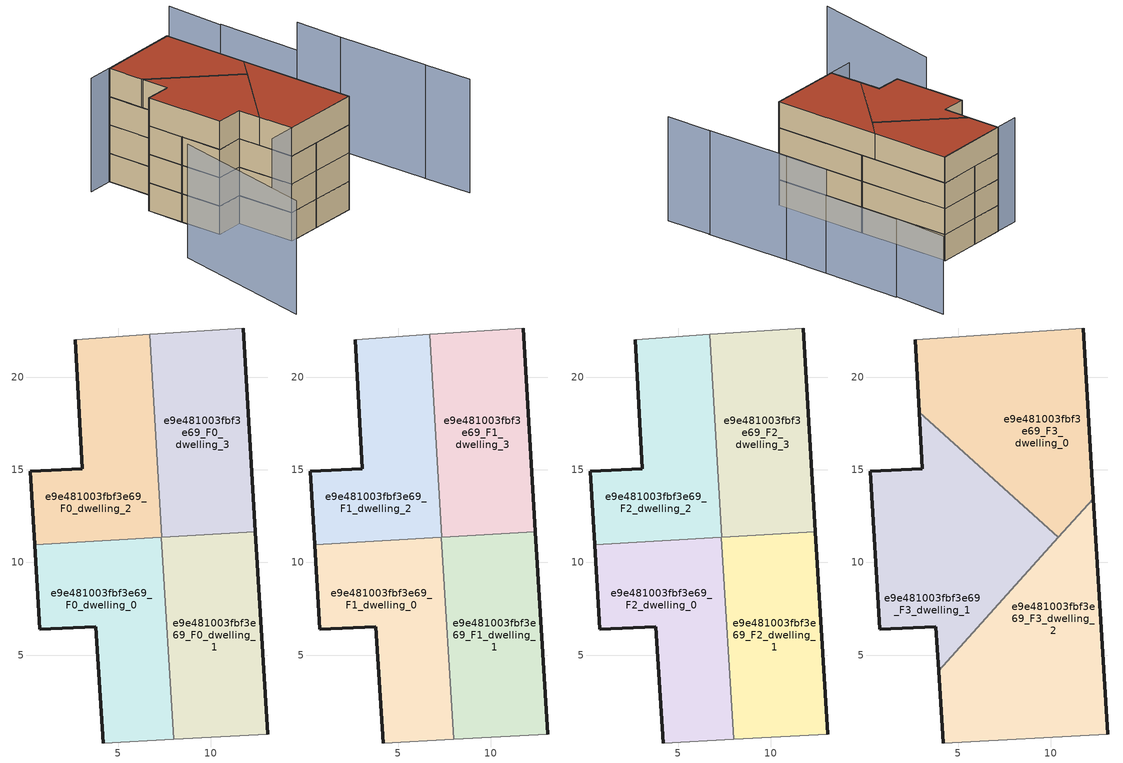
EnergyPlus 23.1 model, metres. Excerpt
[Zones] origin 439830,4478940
e9e481003fbf3e69_F0_dwelling_0
 floor ground (EU_floor_Construction): 7.99,0.46 7.34,11.36 0.5,10.95 0.77,6.38 3.79,6.52 4.19,0.25 z0
 wall outside (EU_wall_Construction): 4.19,0.25 3.79,6.52 0.77,6.38 0.5,10.95 z0:3
 wall to e9e481003fbf3e69_F0_dwelling_1 (EU_wall_Construction): 7.34,11.36 7.99,0.46 z0:3
 wall adiabatic (EU_wall_Construction): 7.99,0.46 4.19,0.25 z0:3
 wall to e9e481003fbf3e69_F0_dwelling_2 (EU_wall_Construction): 0.5,10.95 7.34,11.36 z0:3
e9e481003fbf3e69_F0_dwelling_1
 floor ground (EU_floor_Construction): 13.07,0.73 12.41,11.66 7.34,11.36 7.99,0.46 z0
 wall outside (EU_wall_Construction): 12.41,11.66 13.07,0.73 z0:3
 wall adiabatic (EU_wall_Construction): 13.07,0.73 7.99,0.46 z0:3
 wall to e9e481003fbf3e69_F0_dwelling_3 (EU_wall_Construction): 7.37,11.36 12.41,11.66 z0:3
 wall to e9e481003fbf3e69_F0_dwelling_2 (EU_wall_Construction): 7.34,11.36 7.37,11.36 z0:3
e9e481003fbf3e69_F0_dwelling_2
 floor ground (EU_floor_Construction): 7.37,11.36 6.71,22.32 2.69,22.04 3.07,15.08 0.26,14.93 0.5,10.95 z0
 wall outside (EU_wall_Construction): 0.5,10.95 0.26,14.93 3.07,15.08 2.69,22.04 z0:3
 wall to e9e481003fbf3e69_F0_dwelling_3 (EU_wall_Construction): 6.71,22.32 7.37,11.36 z0:3
 wall adiabatic (EU_wall_Construction): 2.69,22.04 6.71,22.32 z0:3
e9e481003fbf3e69_F0_dwelling_3
 floor ground (EU_floor_Construction): 12.41,11.66 11.75,22.67 6.71,22.32 7.37,11.36 z0
 wall outside (EU_wall_Construction): 11.75,22.67 12.41,11.66 z0:3
 wall adiabatic (EU_wall_Construction): 6.71,22.32 11.75,22.67 z0:3
e9e481003fbf3e69_F1_dwelling_0
 floor to e9e481003fbf3e69_F0_dwelling_0 (EU_floor_Construction): 7.99,0.46 7.34,11.36 0.5,10.95 0.77,6.38 3.79,6.52 4.19,0.25 z3
 wall outside (EU_wall_Construction): 4.19,0.25 3.79,6.52 0.77,6.38 0.5,10.95 z3:6
 wall to e9e481003fbf3e69_F1_dwelling_1 (EU_wall_Construction): 7.34,11.36 7.99,0.46 z3:6
 wall adiabatic (EU_wall_Construction): 7.99,0.46 4.19,0.25 z3:6
 wall to e9e481003fbf3e69_F1_dwelling_2 (EU_wall_Construction): 0.5,10.95 7.34,11.36 z3:6
e9e481003fbf3e69_F1_dwelling_1
 floor to e9e481003fbf3e69_F0_dwelling_1 (EU_floor_Construction): 13.07,0.73 12.41,11.66 7.34,11.36 7.99,0.46 z3
 wall outside (EU_wall_Construction): 12.41,11.66 13.07,0.73 z3:6
 wall adiabatic (EU_wall_Construction): 13.07,0.73 7.99,0.46 z3:6
 wall to e9e481003fbf3e69_F1_dwelling_3 (EU_wall_Construction): 7.37,11.36 12.41,11.66 z3:6
 wall to e9e481003fbf3e69_F1_dwelling_2 (EU_wall_Construction): 7.34,11.36 7.37,11.36 z3:6
e9e481003fbf3e69_F1_dwelling_2
 floor to e9e481003fbf3e69_F0_dwelling_2 (EU_floor_Construction): 7.37,11.36 6.71,22.32 2.69,22.04 3.07,15.08 0.26,14.93 0.5,10.95 z3
 wall outside (EU_wall_Construction): 0.5,10.95 0.26,14.93 3.07,15.08 2.69,22.04 z3:6
 wall to e9e481003fbf3e69_F1_dwelling_3 (EU_wall_Construction): 6.71,22.32 7.37,11.36 z3:6
 wall adiabatic (EU_wall_Construction): 2.69,22.04 6.71,22.32 z3:6
e9e481003fbf3e69_F1_dwelling_3
 floor to e9e481003fbf3e69_F0_dwelling_3 (EU_floor_Construction): 12.41,11.66 11.75,22.67 6.71,22.32 7.37,11.36 z3
 wall outside (EU_wall_Construction): 11.75,22.67 12.41,11.66 z3:6
 wall adiabatic (EU_wall_Construction): 6.71,22.32 11.75,22.67 z3:6
e9e481003fbf3e69_F2_dwelling_0
 floor to e9e481003fbf3e69_F1_dwelling_0 (EU_floor_Construction): 7.99,0.46 7.34,11.36 0.5,10.95 0.77,6.38 3.79,6.52 4.19,0.25 z6
 wall outside (EU_wall_Construction): 4.19,0.25 3.79,6.52 0.77,6.38 0.5,10.95 z6:9
 wall to e9e481003fbf3e69_F2_dwelling_1 (EU_wall_Construction): 7.34,11.36 7.99,0.46 z6:9
 wall adiabatic (EU_wall_Construction): 7.99,0.46 4.19,0.25 z6:9
 wall to e9e481003fbf3e69_F2_dwelling_2 (EU_wall_Construction): 0.5,10.95 7.34,11.36 z6:9
e9e481003fbf3e69_F2_dwelling_1
 floor to e9e481003fbf3e69_F1_dwelling_1 (EU_floor_Construction): 13.07,0.73 12.41,11.66 7.34,11.36 7.99,0.46 z6
 wall outside (EU_wall_Construction): 12.41,11.66 13.07,0.73 z6:9
 wall adiabatic (EU_wall_Construction): 13.07,0.73 7.99,0.46 z6:9
 wall to e9e481003fbf3e69_F2_dwelling_3 (EU_wall_Construction): 7.37,11.36 12.41,11.66 z6:9
 wall to e9e481003fbf3e69_F2_dwelling_2 (EU_wall_Construction): 7.34,11.36 7.37,11.36 z6:9
 ceiling adiabatic (EU_roof_Construction): 12.41,11.66 13.07,0.73 7.99,0.46 7.53,8.14 10.6,11.55 z9; 10.6,11.55 10.42,11.35 10.22,11.53 z9
e9e481003fbf3e69_F2_dwelling_2
 floor to e9e481003fbf3e69_F1_dwelling_2 (EU_floor_Construction): 7.37,11.36 6.71,22.32 2.69,22.04 3.07,15.08 0.26,14.93 0.5,10.95 z6
 wall outside (EU_wall_Construction): 0.5,10.95 0.26,14.93 3.07,15.08 2.69,22.04 z6:9
 wall to e9e481003fbf3e69_F2_dwelling_3 (EU_wall_Construction): 6.71,22.32 7.37,11.36 z6:9
 wall adiabatic (EU_wall_Construction): 2.69,22.04 6.71,22.32 z6:9
e9e481003fbf3e69_F2_dwelling_3
 floor to e9e481003fbf3e69_F1_dwelling_3 (EU_floor_Construction): 12.41,11.66 11.75,22.67 6.71,22.32 7.37,11.36 z6
 wall outside (EU_wall_Construction): 11.75,22.67 12.41,11.66 z6:9
 wall adiabatic (EU_wall_Construction): 6.71,22.32 11.75,22.67 z6:9
 ceiling adiabatic (EU_roof_Construction): 12.31,13.45 12.41,11.66 10.6,11.55 z9
e9e481003fbf3e69_F3_dwelling_0
 floor to e9e481003fbf3e69_F2_dwelling_3 (EU_floor_Construction): 10.6,11.55 12.31,13.45 11.75,22.67 6.71,22.32 7.19,14.25 10.22,11.53 z9
 floor adiabatic (EU_floor_Construction): 10.42,11.35 10.6,11.55 10.22,11.53 z9
 floor to e9e481003fbf3e69_F2_dwelling_2 (EU_floor_Construction): 7.19,14.25 6.71,22.32 2.69,22.04 2.91,18.11 z9
 wall outside (EU_wall_Construction): 11.75,22.67 12.31,13.45 / 2.91,18.11 2.69,22.04 z9:12
 wall to e9e481003fbf3e69_F3_dwelling_1 (EU_wall_Construction): 10.42,11.35 2.91,18.11 z9:12
 wall adiabatic (EU_wall_Construction): 2.69,22.04 11.75,22.67 z9:12
 wall to e9e481003fbf3e69_F3_dwelling_2 (EU_wall_Construction): 12.31,13.45 10.42,11.35 z9:12
 roof outside (EU_roof_Construction): 11.75,22.67 12.31,13.45 10.42,11.35 2.91,18.11 2.69,22.04 z12
e9e481003fbf3e69_F3_dwelling_1
 floor to e9e481003fbf3e69_F2_dwelling_0 (EU_floor_Construction): 3.94,4.15 7.53,8.14 7.34,11.36 0.5,10.95 0.77,6.38 3.79,6.52 z9
 floor to e9e481003fbf3e69_F2_dwelling_2 (EU_floor_Construction): 7.37,11.36 7.19,14.25 2.91,18.11 3.07,15.08 0.26,14.93 0.5,10.95 z9
 floor to e9e481003fbf3e69_F2_dwelling_3 (EU_floor_Construction): 10.22,11.53 7.19,14.25 7.37,11.36 z9
 floor to e9e481003fbf3e69_F2_dwelling_1 (EU_floor_Construction): 7.53,8.14 10.42,11.35 10.22,11.53 7.34,11.36 z9
 wall outside (EU_wall_Construction): 3.94,4.15 3.79,6.52 0.77,6.38 0.26,14.93 3.07,15.08 2.91,18.11 z9:12
 wall to e9e481003fbf3e69_F3_dwelling_2 (EU_wall_Construction): 10.42,11.35 3.94,4.15 z9:12
 roof outside (EU_roof_Construction): 10.42,11.35 3.94,4.15 3.79,6.52 0.77,6.38 0.26,14.93 3.07,15.08 2.91,18.11 z12
e9e481003fbf3e69_F3_dwelling_2
 floor to e9e481003fbf3e69_F2_dwelling_0 (EU_floor_Construction): 7.99,0.46 7.53,8.14 3.94,4.15 4.19,0.25 z9
 floor adiabatic (EU_floor_Construction): 13.07,0.73 12.31,13.45 7.53,8.14 7.99,0.46 z9
 wall outside (EU_wall_Construction): 4.19,0.25 3.94,4.15 / 12.31,13.45 13.07,0.73 z9:12
 wall adiabatic (EU_wall_Construction): 13.07,0.73 4.19,0.25 z9:12
 roof outside (EU_roof_Construction): 12.31,13.45 13.07,0.73 4.19,0.25 3.94,4.15 z12
shading: 1.14,0.07 13.07,0.78 / 23.44,-5.49 23.09,-0.09 / -5.11,5.3 -7.7,-10.7 / 23.09,-0.18 22.43,9.93 / 22.43,9.93 22.14,15.24 / 11.76,22.59 -0.13,21.87 z0:12; 22.2,15.25 21.77,24.6 / 21.63,24.55 21.6,30.94 z0:9
[Building]
EU S2 Campaign: North Axis=0; Terrain=City; Solar Distribution=FullExterior
[Site:Location]
Madrid: Latitude=40.5; Longitude=-3.5; Time Zone=1; Elevation=609
[SizingPeriod:WeatherFileDays]
AnnualSizingPeriod: Begin Month=1; Begin Day of Month=1; End Month=12; End Day of Month=31; Day of Week for Start Day=Monday; Use Weather File Daylight Saving Period=No; Use Weather File Rain and Snow Indicators=No
[MATERIAL]
EU_InternalMass_Material: Roughness=MediumRough; Thickness=0.1; Conductivity=1; Density=1800; Specific Heat=900; Thermal Absorptance=0.9; Solar Absorptance=0.7; Visible Absorptance=0.7
[MATERIAL:NOMASS] Roughness=MediumRough; Thermal Absorptance=0.9; Solar Absorptance=0.7; Visible Absorptance=0.7
Name | Thermal Resistance
EU_wall_NoMass | 0.459673
EU_roof_NoMass | 0.495815
EU_floor_NoMass | 0.788942
[CONSTRUCTION]
EU_wall_Construction: EU_wall_NoMass
EU_roof_Construction: EU_roof_NoMass
EU_floor_Construction: EU_floor_NoMass
EU_InternalMass_Construction: EU_InternalMass_Material
[ZONE] Type=1; Multiplier=1; Ceiling Height=autocalculate; Floor Area=autocalculate; Part of Total Floor Area=Yes
Name | Volume
e9e481003fbf3e69_F0_dwelling_0; e9e481003fbf3e69_F1_dwelling_0; e9e481003fbf3e69_F2_dwelling_0 | 166.871
e9e481003fbf3e69_F3_dwelling_0 | 222.489
e9e481003fbf3e69_F0_dwelling_1; e9e481003fbf3e69_F1_dwelling_1; e9e481003fbf3e69_F2_dwelling_1 | 166.848
e9e481003fbf3e69_F3_dwelling_1 | 222.475
e9e481003fbf3e69_F0_dwelling_2; e9e481003fbf3e69_F1_dwelling_2; e9e481003fbf3e69_F2_dwelling_2 | 166.86
e9e481003fbf3e69_F3_dwelling_2 | 222.468
e9e481003fbf3e69_F0_dwelling_3; e9e481003fbf3e69_F1_dwelling_3; e9e481003fbf3e69_F2_dwelling_3 | 166.849
[INTERNALMASS] Construction=EU_InternalMass_Construction
Name | Zone or ZoneList | Surface Area
e9e481003fbf3e69_F0_dwelling_0_EU_InternalMass | e9e481003fbf3e69_F0_dwelling_0 | 55.6236
e9e481003fbf3e69_F0_dwelling_1_EU_InternalMass | e9e481003fbf3e69_F0_dwelling_1 | 55.6162
e9e481003fbf3e69_F0_dwelling_2_EU_InternalMass | e9e481003fbf3e69_F0_dwelling_2 | 55.62
e9e481003fbf3e69_F0_dwelling_3_EU_InternalMass | e9e481003fbf3e69_F0_dwelling_3 | 55.6165
e9e481003fbf3e69_F1_dwelling_0_EU_InternalMass | e9e481003fbf3e69_F1_dwelling_0 | 55.6236
e9e481003fbf3e69_F1_dwelling_1_EU_InternalMass | e9e481003fbf3e69_F1_dwelling_1 | 55.6162
e9e481003fbf3e69_F1_dwelling_2_EU_InternalMass | e9e481003fbf3e69_F1_dwelling_2 | 55.62
e9e481003fbf3e69_F1_dwelling_3_EU_InternalMass | e9e481003fbf3e69_F1_dwelling_3 | 55.6165
e9e481003fbf3e69_F2_dwelling_0_EU_InternalMass | e9e481003fbf3e69_F2_dwelling_0 | 55.6236
e9e481003fbf3e69_F2_dwelling_1_EU_InternalMass | e9e481003fbf3e69_F2_dwelling_1 | 55.6162
e9e481003fbf3e69_F2_dwelling_2_EU_InternalMass | e9e481003fbf3e69_F2_dwelling_2 | 55.62
e9e481003fbf3e69_F2_dwelling_3_EU_InternalMass | e9e481003fbf3e69_F2_dwelling_3 | 55.6165
e9e481003fbf3e69_F3_dwelling_0_EU_InternalMass | e9e481003fbf3e69_F3_dwelling_0 | 74.1646
e9e481003fbf3e69_F3_dwelling_1_EU_InternalMass | e9e481003fbf3e69_F3_dwelling_1 | 74.1567
e9e481003fbf3e69_F3_dwelling_2_EU_InternalMass | e9e481003fbf3e69_F3_dwelling_2 | 74.1562
[OTHEREQUIPMENT] Fuel Type=Electricity; Design Level Calculation Method=Watts/Area; Power per Zone Floor Area=1; Fraction Latent=0; Fraction Radiant=0; Fraction Lost=0; Carbon Dioxide Generation Rate=0; EndUse Subcategory=EU_Step8_InternalGains
Name | Zone or ZoneList or Space or SpaceList | Schedule
EU_Step8_InternalGain_e9e481003fbf3e69_F0_dwelling_0_f000 | e9e481003fbf3e69_F0_dwelling_0 | EU_Step8_GainSchedule_e9e481003fbf3e69_F0_dwelling_0_f000
EU_Step8_InternalGain_e9e481003fbf3e69_F0_dwelling_1_f000 | e9e481003fbf3e69_F0_dwelling_1 | EU_Step8_GainSchedule_e9e481003fbf3e69_F0_dwelling_1_f000
EU_Step8_InternalGain_e9e481003fbf3e69_F0_dwelling_2_f000 | e9e481003fbf3e69_F0_dwelling_2 | EU_Step8_GainSchedule_e9e481003fbf3e69_F0_dwelling_2_f000
EU_Step8_InternalGain_e9e481003fbf3e69_F0_dwelling_3_f000 | e9e481003fbf3e69_F0_dwelling_3 | EU_Step8_GainSchedule_e9e481003fbf3e69_F0_dwelling_3_f000
EU_Step8_InternalGain_e9e481003fbf3e69_F1_dwelling_0_f000 | e9e481003fbf3e69_F1_dwelling_0 | EU_Step8_GainSchedule_e9e481003fbf3e69_F1_dwelling_0_f000
EU_Step8_InternalGain_e9e481003fbf3e69_F1_dwelling_1_f000 | e9e481003fbf3e69_F1_dwelling_1 | EU_Step8_GainSchedule_e9e481003fbf3e69_F1_dwelling_1_f000
EU_Step8_InternalGain_e9e481003fbf3e69_F1_dwelling_2_f000 | e9e481003fbf3e69_F1_dwelling_2 | EU_Step8_GainSchedule_e9e481003fbf3e69_F1_dwelling_2_f000
EU_Step8_InternalGain_e9e481003fbf3e69_F1_dwelling_3_f000 | e9e481003fbf3e69_F1_dwelling_3 | EU_Step8_GainSchedule_e9e481003fbf3e69_F1_dwelling_3_f000
EU_Step8_InternalGain_e9e481003fbf3e69_F2_dwelling_0_f000 | e9e481003fbf3e69_F2_dwelling_0 | EU_Step8_GainSchedule_e9e481003fbf3e69_F2_dwelling_0_f000
EU_Step8_InternalGain_e9e481003fbf3e69_F2_dwelling_1_f000 | e9e481003fbf3e69_F2_dwelling_1 | EU_Step8_GainSchedule_e9e481003fbf3e69_F2_dwelling_1_f000
EU_Step8_InternalGain_e9e481003fbf3e69_F2_dwelling_2_f000 | e9e481003fbf3e69_F2_dwelling_2 | EU_Step8_GainSchedule_e9e481003fbf3e69_F2_dwelling_2_f000
EU_Step8_InternalGain_e9e481003fbf3e69_F2_dwelling_3_f000 | e9e481003fbf3e69_F2_dwelling_3 | EU_Step8_GainSchedule_e9e481003fbf3e69_F2_dwelling_3_f000
EU_Step8_InternalGain_e9e481003fbf3e69_F3_dwelling_0_f000 | e9e481003fbf3e69_F3_dwelling_0 | EU_Step8_GainSchedule_e9e481003fbf3e69_F3_dwelling_0_f000
EU_Step8_InternalGain_e9e481003fbf3e69_F3_dwelling_1_f000 | e9e481003fbf3e69_F3_dwelling_1 | EU_Step8_GainSchedule_e9e481003fbf3e69_F3_dwelling_1_f000
EU_Step8_InternalGain_e9e481003fbf3e69_F3_dwelling_2_f000 | e9e481003fbf3e69_F3_dwelling_2 | EU_Step8_GainSchedule_e9e481003fbf3e69_F3_dwelling_2_f000
[ZONEVENTILATION:DESIGNFLOWRATE] Schedule=EU_AlwaysOn; Design Flow Rate Calculation Method=AirChanges/Hour; Air Changes per Hour=0.719161; Ventilation Type=Natural; Fan Pressure Rise=0; Fan Total Efficiency=1; Constant Term Coefficient=1; Temperature Term Coefficient=0; Velocity Term Coefficient=0; Velocity Squared Term Coefficient=0; Minimum Indoor Temperature=-100; Maximum Indoor Temperature=100; Delta Temperature=-100; Minimum Outdoor Temperature=-100; Maximum Outdoor Temperature=100; Maximum Wind Speed=40
Name | Zone or ZoneList or Space or SpaceList
EU_ConstantAir_e9e481003fbf3e69_F0_dwelling_0 | e9e481003fbf3e69_F0_dwelling_0
EU_ConstantAir_e9e481003fbf3e69_F0_dwelling_1 | e9e481003fbf3e69_F0_dwelling_1
EU_ConstantAir_e9e481003fbf3e69_F0_dwelling_2 | e9e481003fbf3e69_F0_dwelling_2
EU_ConstantAir_e9e481003fbf3e69_F0_dwelling_3 | e9e481003fbf3e69_F0_dwelling_3
EU_ConstantAir_e9e481003fbf3e69_F1_dwelling_0 | e9e481003fbf3e69_F1_dwelling_0
EU_ConstantAir_e9e481003fbf3e69_F1_dwelling_1 | e9e481003fbf3e69_F1_dwelling_1
EU_ConstantAir_e9e481003fbf3e69_F1_dwelling_2 | e9e481003fbf3e69_F1_dwelling_2
EU_ConstantAir_e9e481003fbf3e69_F1_dwelling_3 | e9e481003fbf3e69_F1_dwelling_3
EU_ConstantAir_e9e481003fbf3e69_F2_dwelling_0 | e9e481003fbf3e69_F2_dwelling_0
EU_ConstantAir_e9e481003fbf3e69_F2_dwelling_1 | e9e481003fbf3e69_F2_dwelling_1
EU_ConstantAir_e9e481003fbf3e69_F2_dwelling_2 | e9e481003fbf3e69_F2_dwelling_2
EU_ConstantAir_e9e481003fbf3e69_F2_dwelling_3 | e9e481003fbf3e69_F2_dwelling_3
EU_ConstantAir_e9e481003fbf3e69_F3_dwelling_0 | e9e481003fbf3e69_F3_dwelling_0
EU_ConstantAir_e9e481003fbf3e69_F3_dwelling_1 | e9e481003fbf3e69_F3_dwelling_1
EU_ConstantAir_e9e481003fbf3e69_F3_dwelling_2 | e9e481003fbf3e69_F3_dwelling_2
[HVACTEMPLATE:THERMOSTAT] Constant Heating Setpoint=20; Constant Cooling Setpoint=50
EU_HeatOnly_e9e481003fbf3e69_F0_dwelling_0; EU_HeatOnly_e9e481003fbf3e69_F0_dwelling_1; EU_HeatOnly_e9e481003fbf3e69_F0_dwelling_2; EU_HeatOnly_e9e481003fbf3e69_F0_dwelling_3; EU_HeatOnly_e9e481003fbf3e69_F1_dwelling_0; EU_HeatOnly_e9e481003fbf3e69_F1_dwelling_1; EU_HeatOnly_e9e481003fbf3e69_F1_dwelling_2; EU_HeatOnly_e9e481003fbf3e69_F1_dwelling_3; EU_HeatOnly_e9e481003fbf3e69_F2_dwelling_0; EU_HeatOnly_e9e481003fbf3e69_F2_dwelling_1; EU_HeatOnly_e9e481003fbf3e69_F2_dwelling_2; EU_HeatOnly_e9e481003fbf3e69_F2_dwelling_3; EU_HeatOnly_e9e481003fbf3e69_F3_dwelling_0; EU_HeatOnly_e9e481003fbf3e69_F3_dwelling_1; EU_HeatOnly_e9e481003fbf3e69_F3_dwelling_2
[HVACTEMPLATE:ZONE:IDEALLOADSAIRSYSTEM] System Availability Schedule=EU_AlwaysOn; Maximum Heating Supply Air Temperature=50; Minimum Cooling Supply Air Temperature=13; Maximum Heating Supply Air Humidity Ratio=0.0156; Minimum Cooling Supply Air Humidity Ratio=0.0077; Heating Limit=NoLimit; Cooling Limit=NoLimit; Heating Availability Schedule=EU_AlwaysOn; Cooling Availability Schedule=EU_CoolingOff; Dehumidification Control Type=ConstantSensibleHeatRatio; Cooling Sensible Heat Ratio=0.7; Dehumidification Setpoint=60; Humidification Control Type=None; Humidification Setpoint=30; Outdoor Air Method=None; Outdoor Air Flow Rate per Person=0.00944; Outdoor Air Flow Rate per Zone Floor Area=0; Outdoor Air Flow Rate per Zone=0; Demand Controlled Ventilation Type=None; Outdoor Air Economizer Type=NoEconomizer; Heat Recovery Type=None; Sensible Heat Recovery Effectiveness=0.7; Latent Heat Recovery Effectiveness=0.65
Name | Template Thermostat
e9e481003fbf3e69_F0_dwelling_0 | EU_HeatOnly_e9e481003fbf3e69_F0_dwelling_0
e9e481003fbf3e69_F0_dwelling_1 | EU_HeatOnly_e9e481003fbf3e69_F0_dwelling_1
e9e481003fbf3e69_F0_dwelling_2 | EU_HeatOnly_e9e481003fbf3e69_F0_dwelling_2
e9e481003fbf3e69_F0_dwelling_3 | EU_HeatOnly_e9e481003fbf3e69_F0_dwelling_3
e9e481003fbf3e69_F1_dwelling_0 | EU_HeatOnly_e9e481003fbf3e69_F1_dwelling_0
e9e481003fbf3e69_F1_dwelling_1 | EU_HeatOnly_e9e481003fbf3e69_F1_dwelling_1
e9e481003fbf3e69_F1_dwelling_2 | EU_HeatOnly_e9e481003fbf3e69_F1_dwelling_2
e9e481003fbf3e69_F1_dwelling_3 | EU_HeatOnly_e9e481003fbf3e69_F1_dwelling_3
e9e481003fbf3e69_F2_dwelling_0 | EU_HeatOnly_e9e481003fbf3e69_F2_dwelling_0
e9e481003fbf3e69_F2_dwelling_1 | EU_HeatOnly_e9e481003fbf3e69_F2_dwelling_1
e9e481003fbf3e69_F2_dwelling_2 | EU_HeatOnly_e9e481003fbf3e69_F2_dwelling_2
e9e481003fbf3e69_F2_dwelling_3 | EU_HeatOnly_e9e481003fbf3e69_F2_dwelling_3
e9e481003fbf3e69_F3_dwelling_0 | EU_HeatOnly_e9e481003fbf3e69_F3_dwelling_0
e9e481003fbf3e69_F3_dwelling_1 | EU_HeatOnly_e9e481003fbf3e69_F3_dwelling_1
e9e481003fbf3e69_F3_dwelling_2 | EU_HeatOnly_e9e481003fbf3e69_F3_dwelling_2
[SIZING:ZONE] Zone Cooling Design Supply Air Temperature Input Method=SupplyAirTemperature; Zone Cooling Design Supply Air Temperature=13; Zone Heating Design Supply Air Temperature Input Method=SupplyAirTemperature; Zone Heating Design Supply Air Temperature=50; Zone Cooling Design Supply Air Humidity Ratio=0.008; Zone Heating Design Supply Air Humidity Ratio=0.008; Cooling Design Air Flow Method=DesignDay; Cooling Design Air Flow Rate=0; Cooling Minimum Air Flow per Zone Floor Area=0.000762; Cooling Minimum Air Flow=0; Cooling Minimum Air Flow Fraction=0.2; Heating Design Air Flow Method=DesignDay; Heating Design Air Flow Rate=0; Heating Maximum Air Flow per Zone Floor Area=0.002032; Heating Maximum Air Flow=0.141576; Heating Maximum Air Flow Fraction=0.3; Account for Dedicated Outdoor Air System=No; Dedicated Outdoor Air System Control Strategy=NeutralSupplyAir; Dedicated Outdoor Air Low Setpoint Temperature for Design=autosize; Dedicated Outdoor Air High Setpoint Temperature for Design=autosize; Zone Load Sizing Method=Sensible Load Only No Latent Load; Zone Latent Cooling Design Supply Air Humidity Ratio Input Method=HumidityRatioDifference; Zone Cooling Design Supply Air Humidity Ratio Difference=0.005; Zone Latent Heating Design Supply Air Humidity Ratio Input Method=HumidityRatioDifference; Zone Humidification Design Supply Air Humidity Ratio Difference=0.005
e9e481003fbf3e69_F0_dwelling_0; e9e481003fbf3e69_F0_dwelling_1; e9e481003fbf3e69_F0_dwelling_2; e9e481003fbf3e69_F0_dwelling_3; e9e481003fbf3e69_F1_dwelling_0; e9e481003fbf3e69_F1_dwelling_1; e9e481003fbf3e69_F1_dwelling_2; e9e481003fbf3e69_F1_dwelling_3; e9e481003fbf3e69_F2_dwelling_0; e9e481003fbf3e69_F2_dwelling_1; e9e481003fbf3e69_F2_dwelling_2; e9e481003fbf3e69_F2_dwelling_3; e9e481003fbf3e69_F3_dwelling_0; e9e481003fbf3e69_F3_dwelling_1; e9e481003fbf3e69_F3_dwelling_2
[SCHEDULE:CONSTANT]
Name | Hourly Value
EU_AlwaysOn | 1
EU_CoolingOff | 0
[SCHEDULE:FILE] Column Number=1; Rows to Skip at Top=0; Number of Hours of Data=8760; Column Separator=Comma; Interpolate to Timestep=No; Minutes per Item=60; Adjust Schedule for Daylight Savings=Yes
Name | File
EU_Step8_GainSchedule_e9e481003fbf3e69_F0_dwelling_0_f000 | ../../schedules/e9e481003fbf3e69/e9e481003fbf3e69_F0_dwelling_0_f000_gain.csv
EU_Step8_GainSchedule_e9e481003fbf3e69_F0_dwelling_1_f000 | ../../schedules/e9e481003fbf3e69/e9e481003fbf3e69_F0_dwelling_1_f000_gain.csv
EU_Step8_GainSchedule_e9e481003fbf3e69_F0_dwelling_2_f000 | ../../schedules/e9e481003fbf3e69/e9e481003fbf3e69_F0_dwelling_2_f000_gain.csv
EU_Step8_GainSchedule_e9e481003fbf3e69_F0_dwelling_3_f000 | ../../schedules/e9e481003fbf3e69/e9e481003fbf3e69_F0_dwelling_3_f000_gain.csv
EU_Step8_GainSchedule_e9e481003fbf3e69_F1_dwelling_0_f000 | ../../schedules/e9e481003fbf3e69/e9e481003fbf3e69_F1_dwelling_0_f000_gain.csv
EU_Step8_GainSchedule_e9e481003fbf3e69_F1_dwelling_1_f000 | ../../schedules/e9e481003fbf3e69/e9e481003fbf3e69_F1_dwelling_1_f000_gain.csv
EU_Step8_GainSchedule_e9e481003fbf3e69_F1_dwelling_2_f000 | ../../schedules/e9e481003fbf3e69/e9e481003fbf3e69_F1_dwelling_2_f000_gain.csv
EU_Step8_GainSchedule_e9e481003fbf3e69_F1_dwelling_3_f000 | ../../schedules/e9e481003fbf3e69/e9e481003fbf3e69_F1_dwelling_3_f000_gain.csv
EU_Step8_GainSchedule_e9e481003fbf3e69_F2_dwelling_0_f000 | ../../schedules/e9e481003fbf3e69/e9e481003fbf3e69_F2_dwelling_0_f000_gain.csv
EU_Step8_GainSchedule_e9e481003fbf3e69_F2_dwelling_1_f000 | ../../schedules/e9e481003fbf3e69/e9e481003fbf3e69_F2_dwelling_1_f000_gain.csv
EU_Step8_GainSchedule_e9e481003fbf3e69_F2_dwelling_2_f000 | ../../schedules/e9e481003fbf3e69/e9e481003fbf3e69_F2_dwelling_2_f000_gain.csv
EU_Step8_GainSchedule_e9e481003fbf3e69_F2_dwelling_3_f000 | ../../schedules/e9e481003fbf3e69/e9e481003fbf3e69_F2_dwelling_3_f000_gain.csv
EU_Step8_GainSchedule_e9e481003fbf3e69_F3_dwelling_0_f000 | ../../schedules/e9e481003fbf3e69/e9e481003fbf3e69_F3_dwelling_0_f000_gain.csv
EU_Step8_GainSchedule_e9e481003fbf3e69_F3_dwelling_1_f000 | ../../schedules/e9e481003fbf3e69/e9e481003fbf3e69_F3_dwelling_1_f000_gain.csv
EU_Step8_GainSchedule_e9e481003fbf3e69_F3_dwelling_2_f000 | ../../schedules/e9e481003fbf3e69/e9e481003fbf3e69_F3_dwelling_2_f000_gain.csv
